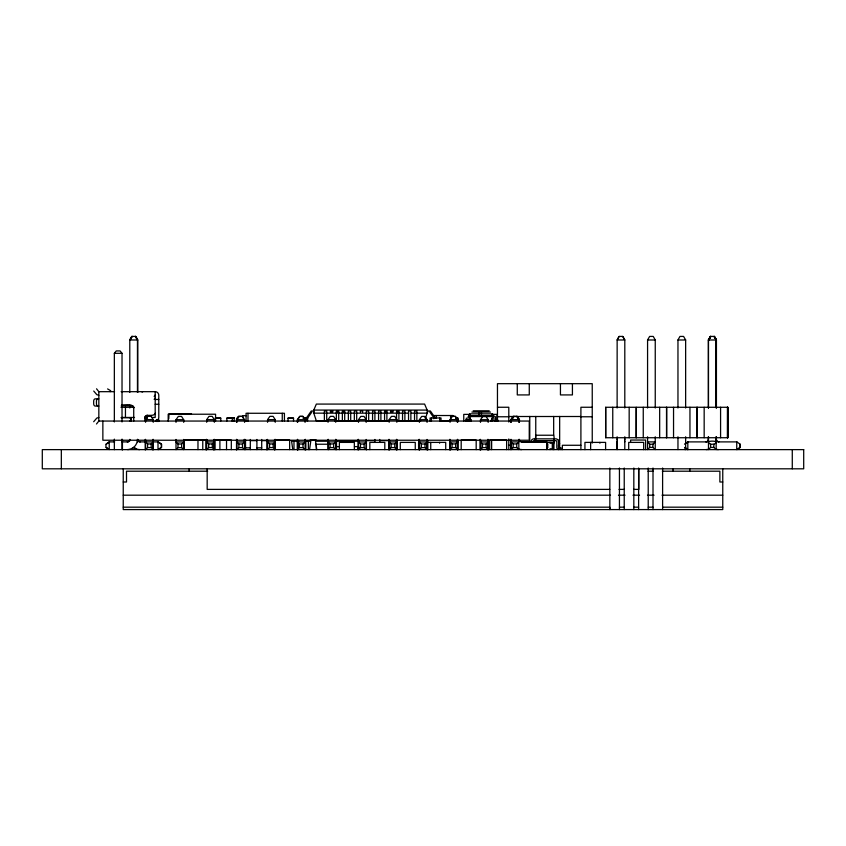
<?xml version="1.0" encoding="UTF-8"?>
<svg xmlns="http://www.w3.org/2000/svg" width="846" height="846" viewBox="0 0 846 846"><rect width="100%" height="100%" fill="white"/><g stroke="black" fill="none" stroke-linecap="round" stroke-linejoin="round"><path stroke-width="1.27" d="M617.125 439.391L617.125 449.501M624.803 439.391L624.792 449.501M617.125 441.168L617.072 449.575M624.792 441.168L624.792 441.876M145.353 421.054C141.747 411.188 153.475 418.347 155.188 413.26M137.454 439.645L137.39 440.724A10.194 10.194 0 0 1 128.613 449.501L127.524 449.575M137.771 439.645L137.697 440.724A10.194 10.194 0 0 1 137.433 442.035M531.034 441.771L531.055 441.443A3.003 3.003 0 0 1 533.636 438.852L556.012 438.852A3.003 3.003 0 0 1 558.593 441.443L558.624 447.608L561.014 447.83L561.014 449.628M716.15 440.724L716.213 437.022M145.353 416.856L147.151 415.058M467.954 420.018L467.986 416.962L469.128 415.968M309.562 449.628L310.768 441.231L305.977 441.231M552.914 446.254L554.416 440.629L553.844 435.235L535.804 435.235L535.232 440.629M471.381 421.054L468.98 416.56L469.551 413.853L492.605 413.853L493.176 416.56L490.775 421.054M425.337 418.696L427.167 413.155L427.167 410.077L424.597 404.081L316.351 404.081L313.781 410.077L313.781 413.155L316.351 420.917L328.237 420.917M547.669 447.576L546.653 449.564L546.653 441.898L521.908 441.898A2.506 2.506 0 0 1 519.349 439.444A2.506 2.506 0 0 0 521.908 441.898L546.505 441.95L547.521 444.013L547.521 447.629L547.669 443.949L546.558 441.898M624.803 408.005L624.803 339.986L622.751 336.422L619.124 336.422L617.146 339.986L617.125 408.005M137.771 392.438L137.761 339.986L135.772 336.422L131.775 336.422L129.787 339.986L129.787 392.438M132.082 336.422L130.094 339.986L132.156 336.422M677.963 408.005L677.963 339.986L679.962 336.422L683.579 336.422L685.641 339.986L685.641 408.005M708.483 408.005L708.483 339.986L710.534 336.422L708.377 339.986L708.377 408.005M619.124 336.422L617.125 339.986L624.824 339.986L622.741 336.422M131.849 336.422L129.787 339.986L137.454 339.986L137.454 392.438M110.149 391.677L110.699 390.715L107.59 388.917M647.571 408.005L647.571 339.986L649.633 336.422L653.249 336.422L655.248 339.986L655.248 408.005M710.608 336.422L708.388 339.986L710.439 336.422L714.436 336.422L716.435 339.986L716.425 408.005M236.552 419.658L238.699 416.359M512.962 416.412L510.815 419.711L510.815 422.344M513.829 416.412L511.682 419.711L513.977 416.359M467.933 420.06L465.564 420.155L465.564 421.054M305.015 419.976L311.254 411.019L313.855 411.019L313.855 412.097M305.586 421.054L311.814 412.097M145.565 422.281L145.565 419.658L147.881 416.359L151.085 416.359L153.242 419.658L153.242 422.281M176.01 422.344L176.01 419.711L178.337 416.412L181.541 416.412L183.688 419.711L183.688 422.344M206.678 422.281L206.678 419.658L208.994 416.359L212.198 416.359L214.355 419.658L214.355 422.281M236.901 422.344L236.901 419.711L239.228 416.412L242.432 416.412L244.579 419.711L244.579 422.344M267.569 422.281L267.569 419.658L269.885 416.359L273.089 416.359L275.236 419.658L275.236 422.281M297.38 422.344L297.38 419.711L299.706 416.412L302.91 416.412L305.057 419.711L305.057 422.344M328.047 422.281L328.047 419.658L330.363 416.359L333.567 416.359L335.714 419.658L335.714 422.281M358.493 422.344L358.493 419.711L360.819 416.412L364.023 416.412L366.17 419.711L366.17 422.344M389.16 422.281L389.16 419.658L391.476 416.359L394.68 416.359L396.827 419.658L396.827 422.281M419.383 422.344L419.383 419.711L421.699 416.412L424.904 416.412L427.061 419.711L427.061 422.344M450.051 422.281L450.051 419.658L452.367 416.359L455.571 416.359L457.718 419.658L457.718 422.281M480.496 422.344L480.496 419.711L482.812 416.412L486.027 416.412L488.174 419.711L488.174 422.344M511.164 422.281L511.164 419.658L513.48 416.359L517.181 416.359L519.497 419.658L519.349 422.344M93.673 421.742L96.814 418.061L98.834 417.459M96.486 423.994L98.834 421.054L98.834 391.677L96.539 388.8M114.347 421.953L114.347 353.311L116.262 350.931L120.1 350.931L122.025 353.311L122.025 421.953M145.279 418.738L146.559 417.152M469.921 416.856L469.689 420.272L467.658 421.054M145.565 441.898L147.564 443.949L147.564 447.576L145.565 449.564L145.565 439.391M153.242 439.391L153.242 449.564L151.18 447.576L151.18 443.949L153.242 441.898M178.009 444.013L181.626 444.013L183.688 441.95L176.01 441.95L178.009 444.013L178.009 447.629L176.01 449.628L176.01 439.444M214.355 439.391L214.355 449.564L212.293 447.576L212.293 443.949L214.355 441.898L206.678 441.898L208.676 443.949L208.676 447.576L206.678 449.564L206.678 439.391M244.579 439.444L244.579 449.628L242.516 447.629L238.9 447.629L236.901 449.628L236.901 439.444M238.9 444.013L242.516 444.013L244.579 441.95L236.901 441.95L238.9 444.013L238.9 447.629M269.557 443.949L273.184 443.949L275.236 441.898L267.569 441.898L269.557 443.949L269.557 447.576L267.569 449.564L267.569 439.391M305.057 449.628L302.995 447.629L299.378 447.629L297.38 449.628L297.38 439.444M299.378 444.013L302.995 444.013L305.057 441.95L297.38 441.95L299.378 444.013L299.378 447.629M335.714 439.391L335.714 449.564L333.662 447.576L333.662 443.949L335.714 441.898L328.047 441.898L330.035 443.949L330.035 447.576L328.047 449.564L328.047 439.391M358.091 448.74L359.465 447.365M360.491 444.013L364.108 444.013L366.17 441.95L358.493 441.95L360.491 444.013L360.491 447.629L358.493 449.628L358.493 439.444M396.827 439.391L396.827 449.564L394.775 447.576L394.775 443.949L396.827 441.898L389.16 441.898L391.148 443.949L391.148 447.576L389.16 449.564L389.16 439.391M427.061 439.444L427.061 449.628L424.999 447.629L421.382 447.629L419.383 449.628L419.383 439.444M421.382 444.013L424.999 444.013L427.061 441.95L419.383 441.95L421.382 444.013L421.382 447.629M450.051 449.564L452.039 447.576L452.039 443.949L450.051 441.898L457.718 441.898L455.656 443.949L455.656 447.576L457.718 449.564M488.174 439.444L488.174 449.628L486.112 447.629L482.495 447.629L480.496 449.628L480.496 439.444M482.495 444.013L486.112 444.013L488.174 441.95L480.496 441.95L482.495 444.013L482.495 447.629M518.831 439.391L518.831 449.564L516.769 447.576L516.769 443.949L518.831 441.898L511.164 441.898L513.152 443.949L513.152 447.576L511.164 449.564L511.164 439.391M559.661 443.632L558.455 444.827L558.455 448.422M655.248 436.779L655.248 449.575L652.932 447.428L652.932 444.224L655.248 441.898L647.571 441.898L649.728 444.224L649.728 447.428L647.571 449.575L647.571 436.779M716.192 436.779L716.16 449.575L713.844 447.428L713.844 444.224C723.161 440.206 701.778 440.005 710.64 444.224L710.64 447.428L708.483 449.575L708.483 436.779M109.229 441.898L105.94 444.224L105.94 447.428L109.229 449.575L109.229 441.898L114.696 441.898M106.247 444.224L109.546 441.898M684.53 444.224L687.999 441.898M688.21 441.898L685.355 443.642L687.84 441.898M158.318 449.575L161.607 447.428L161.607 444.224L158.318 441.898L139.96 441.898A2.506 2.506 0 0 1 137.454 439.391M736.982 449.575L740.271 447.428L740.271 444.224L736.739 441.898L736.739 449.575L740.06 447.428L740.038 444.224M706.124 449.575L707.203 449.501A10.194 10.194 0 0 0 708.514 449.247M647.571 339.986L655.248 339.986M677.963 339.986L685.641 339.986M708.483 339.986L716.16 339.986L716.213 406.863M114.347 353.311L122.025 353.311M98.834 391.677L114.559 391.677M121.115 391.677L155.188 391.677A3.596 3.596 0 0 1 158.784 395.272L158.784 417.459A3.596 3.596 0 0 1 155.188 421.054M98.834 395.272L96.814 394.67L93.726 391.042M98.834 398.868L95.207 398.868A2.401 1.533 90 0 0 93.673 401.268L93.673 403.669A2.401 1.533 -90 0 0 95.207 406.059L98.834 406.059M155.188 399.471L158.784 399.471M155.188 404.261L158.784 404.261M121.549 404.864C125.092 405.329 133.182 402.728 133.721 408.459L133.721 421.054M121.253 405.826L132.981 405.826M120.999 407.275L134.292 407.275M497.459 407.254L508.795 407.254L508.795 422.027M592.242 407.254L580.906 407.254L580.906 449.628M605.673 407.275L727.856 407.275L727.856 437.731L605.673 437.731L605.673 407.275L605.715 437.731M313.781 410.077L427.167 410.077M473.178 410.807L489.221 410.807M336.37 412.097L338.707 412.097M342.366 412.097L344.703 412.097M384.56 412.097L386.897 412.097M396.552 412.097L398.889 412.097M471.867 412.055L490.521 412.055M313.781 413.155L408.713 413.155M411.346 413.155L427.167 413.155M191.513 413.853L168.989 413.853L168.777 418.802M470.154 414.381L463.756 414.381L463.756 421.054M491.886 414.381L496.993 414.381L496.993 421.054M246.398 415.661L242.802 415.661L242.802 417.818M452.991 415.523L433.808 415.523L433.808 418.759M468.98 415.661L493.176 415.661M242.252 416.359L238.413 416.359L236.499 418.738L236.552 422.281M451.849 416.412L455.053 416.412M508.795 416.507L580.906 416.507M468.98 416.56L493.176 416.56M497.459 416.771L508.795 416.771M580.906 416.771L592.242 416.771M144.719 417.395L147.341 417.395M121.613 417.459L134.525 417.459M151.593 417.459L155.188 417.459L155.188 391.677M120.967 417.702L131.183 417.702L131.183 421.054M215.275 417.977L220.743 417.977L220.743 421.054M234.205 418.083L226.855 417.977L226.855 421.054M303.217 417.977L307.584 417.977L307.584 421.054M455.719 417.977L457.898 417.977L457.898 421.054M145.353 418.178L147.511 418.178M215.275 418.315L220.743 418.315M226.855 418.315L232.322 418.315M288.052 418.315L293.52 418.315M303.217 418.315L307.584 418.315M455.719 418.315L457.898 418.315M145.565 419.658L153.242 419.658M156.383 419.616L158.784 419.616L158.784 421.414L156.182 421.414M176.01 419.711L183.688 419.711M206.678 419.658L214.355 419.658M236.901 419.711L244.579 419.711M267.569 419.658L275.236 419.658M297.38 419.711L305.057 419.711M328.047 419.658L335.714 419.658M358.493 419.711L366.17 419.711M389.16 419.658L396.827 419.658M419.383 419.711L427.061 419.711M450.051 419.658L457.718 419.658M466.326 419.711L471.169 419.711M480.496 419.711L488.174 419.711M511.164 419.658L518.831 419.658L518.831 422.281M231.825 420.684L234.205 420.684M466.326 420.716L471.169 420.716M334.836 420.917L358.598 420.917M367.841 420.917L388.959 420.917M398.202 420.917L420.642 420.917M440.132 420.917L450.59 420.917M98.834 421.054L529.247 421.054L529.247 440.237L102.863 440.237L102.863 421.054M183.582 440.036L207.249 440.036M274.654 440.036L289.639 440.036L289.639 449.628M310.038 440.036L316.288 440.036M250.575 440.629L256.909 440.629M261.7 440.629L266.702 440.629M366.054 440.629L374.915 440.629M379.717 440.629L389.71 440.629M298.775 441.231L291.584 441.231L292.79 449.628M328.713 441.231L315.505 441.231L316.795 449.628M335.323 441.231L358.323 441.231M122.12 441.898L127.587 441.898A2.506 2.506 0 0 0 129.903 440.354M736.982 441.898L718.698 441.898A2.506 2.506 0 0 1 716.213 439.391M428.044 442.395L445.715 442.395L445.715 449.628M546.167 442.395L553.041 442.395L553.041 449.628M147.564 443.949L151.18 443.949M208.676 443.949L212.293 443.949M330.035 443.949L333.662 443.949M391.148 443.949L394.775 443.949M452.039 443.949L455.656 443.949M513.152 443.949L516.769 443.949M315.505 444.235L328.713 444.235M649.728 444.224L652.932 444.224M710.64 444.224L713.844 444.224M508.795 445.271L511.333 445.271M580.906 445.271L562.368 445.271L562.368 449.628M336.507 446.625L339.077 446.625M354.474 446.625L358.323 446.625M649.728 447.428L652.932 447.428M710.64 447.428L713.844 447.428M147.564 447.576L151.18 447.576M178.009 447.629L181.626 447.629L183.688 449.628L183.688 439.444M208.676 447.576L212.293 447.576M269.557 447.576L273.184 447.576L275.236 449.564L275.236 439.391M330.035 447.576L333.662 447.576M360.491 447.629L364.108 447.629L366.17 449.628L366.17 439.444M391.148 447.576L394.775 447.576M452.039 447.576L455.656 447.576M513.152 447.576L516.769 447.576M245.52 447.83L250.31 447.83M256.909 447.83L261.7 447.83M685.472 449.184L687.692 449.184M207.682 471.211L126.509 471.211L126.509 481.998L123.241 481.998M647.973 471.211L653.334 471.211M662.355 471.211L719.872 471.211L719.872 481.998L722.759 481.998M609.786 489.39L207.175 489.39L207.175 468.811M619.029 489.39L624.306 489.39M633.548 489.39L638.825 489.39L638.825 468.853M123.241 495.185L610.516 495.185M618.437 495.185L625.046 495.185M632.967 495.185L639.565 495.185M647.497 495.185L654.095 495.185M662.016 495.185L722.759 495.185M123.241 507.177L609.818 507.177L609.85 509.578L609.85 468.007M619.441 507.177L624.232 507.177M633.823 507.177L638.624 507.177M648.216 507.177L653.006 507.177M662.608 507.177L722.759 507.177M495.841 421.054C492.425 421.668 494.952 417.311 492.996 416.602M718.444 449.575L717.366 449.501A10.194 10.194 0 0 1 716.054 449.247M521.749 449.564L520.671 449.501A10.194 10.194 0 0 1 518.101 448.803M139.717 449.575L138.628 449.501A10.194 10.194 0 0 1 133.753 447.481A10.194 10.194 0 0 1 131.49 448.814M495.587 420.081L497.934 420.155L497.934 421.054M687.84 449.575L685.641 448.147L687.819 449.575L687.83 441.898L706.251 441.898A2.506 2.506 0 0 0 707.774 441.379M684.53 447.428L687.83 449.575M106.247 447.428L108.447 448.856M358.091 441.062L359.465 442.395M517.086 416.359L519.349 419.711M424.967 417.184L426.712 419.658M304.179 418.009L303.016 416.359L299.812 416.359L297.665 419.658L297.665 422.281M435.246 417.956L430.392 410.987L427.79 410.987L427.79 412.065M429.831 412.065L433.987 418.04M516.684 416.359L518.831 419.658M714.373 336.422L716.425 339.986M135.709 336.422L137.761 339.986M135.392 336.422L137.454 339.986L135.466 336.422M714.225 336.422L716.213 339.986L716.192 408.005M133.499 407.222L133.71 408.11M495.534 419.976L495.439 416.771L493.694 415.767A5.478 5.478 0 0 0 492.932 415.672M129.787 439.645L129.85 440.724M792.279 449.628L792.279 468.811M727.782 407.275L727.782 437.731M727.602 407.275L727.539 437.731M727.465 407.275L727.486 437.731M722.759 468.811L722.759 509.578L123.241 509.578L123.241 468.811M720.581 407.275L720.581 437.731M716.425 436.779L716.361 440.724A10.194 10.194 0 0 1 716.097 442.035M708.366 436.779L708.377 439.391A2.506 2.506 0 0 1 705.881 441.898A2.506 2.506 0 0 0 708.366 439.391M704.168 407.275L704.168 437.731M697.146 407.275L697.146 437.731M696.977 407.275L696.977 437.731M689.955 407.275L689.955 437.731M689.786 468.811L689.786 471.211M685.641 436.779L685.641 449.575M685.112 447.629L685.112 449.628M677.963 436.779L677.963 449.575M673.543 407.275L673.543 437.731M673.109 468.811L673.109 471.211M666.69 407.275L666.69 437.731M666.521 407.275L666.521 437.731M662.608 468.007L662.608 509.578M659.668 407.275L659.668 437.731M653.006 468.007L653.006 509.578M648.216 468.007L648.216 509.578M645.593 449.628L645.593 440.036L630.608 440.036L630.608 442.426M643.679 449.628L643.679 442.395L628.705 442.395L628.705 449.628M643.256 407.275L643.256 437.731M638.624 468.007L638.624 509.578M633.823 468.007L633.823 509.578M629.17 407.275L629.17 437.731M624.803 436.779L624.824 439.645M624.232 468.007L624.232 509.578M619.441 468.007L619.441 509.578M617.125 436.779L617.146 439.645M612.758 407.275L612.758 437.731M605.609 449.628L605.609 442.395L584.935 442.395L584.935 449.628M599.899 442.395L599.899 443.198M592.242 443.05L592.242 383.682L497.459 383.682L497.459 420.726M590.635 442.395L590.635 449.628M572.425 383.682L572.425 394.923L560.443 394.923L560.443 383.682M559.661 416.444L559.661 448.422M558.72 440.036L558.72 448.422M553.929 440.036L553.929 449.628M553.665 416.444L553.665 434.823M550.037 442.395L550.037 443.198L552.29 443.198L552.29 448.824L550.037 448.824L550.037 449.628M535.761 416.444L535.761 439.74M534.735 440.036L534.735 442.426M529.765 416.444L529.765 442.141M529.268 383.682L529.268 394.923L517.276 394.923L517.276 383.682M510.815 439.444L510.815 449.628M508.795 438.958L508.795 449.628M506.638 449.628L506.638 440.036L489.739 440.036L489.739 449.628M491.991 418.04L491.991 421.054M491.642 440.036L491.642 449.628M488.428 440.84L488.428 449.765M487.825 439.391L487.825 449.564M487.782 441.062L487.782 449.913M486.112 444.013L486.112 447.629M481.448 412.055L481.448 414.434M480.761 440.84L480.761 449.765M480.147 439.391L480.105 449.913M479.026 412.055L479.026 414.434M476.182 449.628L476.182 440.036L461.186 440.036L461.186 449.628M466.326 418.04L466.326 421.054M457.887 441.062L457.887 449.913M457.718 439.391L457.739 449.765M457.369 419.711L457.369 422.344M457.369 439.444L457.369 449.628M450.59 415.523L450.59 419.267M450.209 441.062L450.209 449.913M450.051 439.391L450.072 449.765M449.691 439.444L449.691 449.628M441.02 421.054L441.02 417.977L430.085 417.977L430.085 421.054M439.656 417.977L439.656 421.054M439.624 442.395L439.624 443.198M436.208 415.523L436.208 418.22M431.449 417.977L431.449 421.054M430.741 442.395L430.741 449.628M427.843 440.84L427.843 449.765M427.198 441.062L427.198 449.913M424.999 444.013L424.999 447.629M419.521 441.062L419.521 449.913M419.034 439.391L419.034 449.564M418.601 442.395L418.601 449.628M416.867 421.054L416.867 411.019L414.529 411.019L414.529 421.054M415.259 449.628L415.259 442.395L400.285 442.395L400.285 449.628M410.87 421.054L410.87 411.019L408.533 411.019L408.533 421.054M404.885 421.054L404.885 411.019L402.537 411.019L402.537 421.054M398.889 421.054L398.889 411.019L396.552 411.019L396.552 419.976M397.155 440.84L397.155 449.765M396.478 439.444L396.457 449.913M389.488 440.84L389.488 449.765M388.811 439.444L388.79 449.913M386.897 421.054L386.897 411.019L384.56 411.019L384.56 421.054M384.803 449.628L384.803 442.395L369.829 442.395L369.829 449.628M380.901 421.054L380.901 411.019L378.564 411.019L378.564 421.054M379.717 439.455L379.717 441.834M374.905 421.054L374.905 411.019L372.568 411.019L372.568 421.054M374.915 439.455L374.915 441.834M368.676 421.054L368.676 411.019L366.339 411.019L366.339 419.976M366.424 440.84L366.424 449.765M364.108 444.013L364.108 447.629M362.68 412.097L362.68 411.019L360.343 411.019L360.343 412.097M358.144 439.391L358.091 449.913M356.695 421.054L356.695 411.019L354.347 411.019L354.347 421.054M354.347 449.628L354.347 442.395L339.373 442.395L339.373 449.628M350.699 421.054L350.699 411.019L348.362 411.019L348.362 421.054M344.703 421.054L344.703 411.019L342.366 411.019L342.366 421.054M338.707 421.054L338.707 411.019L336.37 411.019L336.37 421.054M336.507 441.231L336.507 449.628M335.999 439.444L335.999 449.628M328.333 439.444L328.333 449.628M326.715 421.054L326.715 411.019L324.378 411.019L324.378 421.054M316.288 444.827L316.288 449.628M308.367 441.231L308.367 449.628M305.84 440.84L305.84 449.765M305.343 439.391L305.343 441.157M305.057 439.444L305.184 449.913M302.995 444.013L302.995 447.629M298.162 440.84L298.162 449.765M297.665 439.391L297.665 449.564M297.506 441.062L297.506 449.913M293.985 441.231L293.985 449.628M293.52 421.054L293.52 417.977L288.052 417.977L288.052 421.054M284.425 421.054L284.425 413.271L246.07 413.271L246.07 421.054M282.257 413.271L282.257 421.054M274.887 439.444L274.887 449.628M274.559 439.529L274.559 449.924M273.184 443.949L273.184 447.576M266.881 439.529L266.881 449.924M261.7 439.455L261.7 449.628M256.909 439.455L256.909 449.628M250.31 439.455L250.31 449.628M247.994 413.271L247.994 421.054M245.52 439.455L245.52 449.628M245.076 440.396L245.076 449.184M244.23 439.391L244.23 441.157M242.516 444.013L242.516 447.629M236.552 439.391L236.499 449.924M234.205 421.054L234.205 417.702L228.251 418.083M232.322 417.977L232.322 421.054M231.318 449.628L231.318 440.036L215.096 440.036L215.096 449.628M226.527 440.036L226.527 449.628M219.897 440.036L219.897 449.628M215.571 421.054L215.571 414.223L168.185 414.223L168.185 421.054M214.006 439.444L214.006 449.628M213.784 439.529L213.784 449.924M206.329 439.444L206.329 449.628M206.107 439.529L206.107 449.924M202.765 440.036L202.765 449.628M197.975 440.036L197.975 449.628M189.187 468.811L189.187 471.211M184.185 440.396L184.185 449.184M181.626 444.013L181.626 447.629M152.946 439.529L152.946 449.924M152.893 439.444L152.893 449.628M145.216 439.444L145.279 449.924M129.787 405.382L129.787 408.005M129.544 417.702L130.77 418.083L130.77 420.684L129.544 421.054M125.451 407.275L125.451 417.427M122.437 439.529L122.437 449.924M122.025 439.116L122.025 449.67M114.347 439.116L114.347 449.67M61.335 449.628L61.335 468.811M558.91 449.628A2.094 2.094 0 0 1 556.816 447.523L556.816 441.834A1.195 1.195 0 0 0 555.611 440.629L534.038 440.629A1.195 1.195 0 0 0 532.832 441.834M97.977 406.059A2.401 1.533 -90 0 1 96.444 403.669L96.444 401.268A2.401 1.533 90 0 1 97.977 398.868M141.398 391.677A2.401 2.401 0 0 1 142.593 391.994M155.188 397.832A3.596 2.062 0 0 1 154.131 399.291M155.188 394.892A3.596 2.062 0 0 1 154.131 396.351M140.267 441.898A2.506 2.506 0 0 1 137.761 439.391M136.365 448.814A10.194 10.194 0 0 1 134.059 447.481M708.567 440.354A2.506 2.506 0 0 1 708.017 441.168M718.931 441.898A2.506 2.506 0 0 1 716.425 439.391M129.787 439.391A2.506 2.506 0 0 1 127.281 441.898M710.746 336.422L708.758 339.986L710.82 336.422M161.3 447.428L158.001 449.575L158.001 441.898L161.3 444.224L161.3 447.428M332.711 411.019L330.374 411.019L330.374 412.097L332.711 412.097L332.711 411.019M392.893 411.019L390.556 411.019L390.556 412.097L392.893 412.097L392.893 411.019M803.7 449.628L42.3 449.628L42.3 468.811L803.7 468.811L803.7 449.628M716.213 339.986L714.066 336.422L716.16 339.986M636.234 437.731L636.234 407.275L636.171 437.731"/></g></svg>
